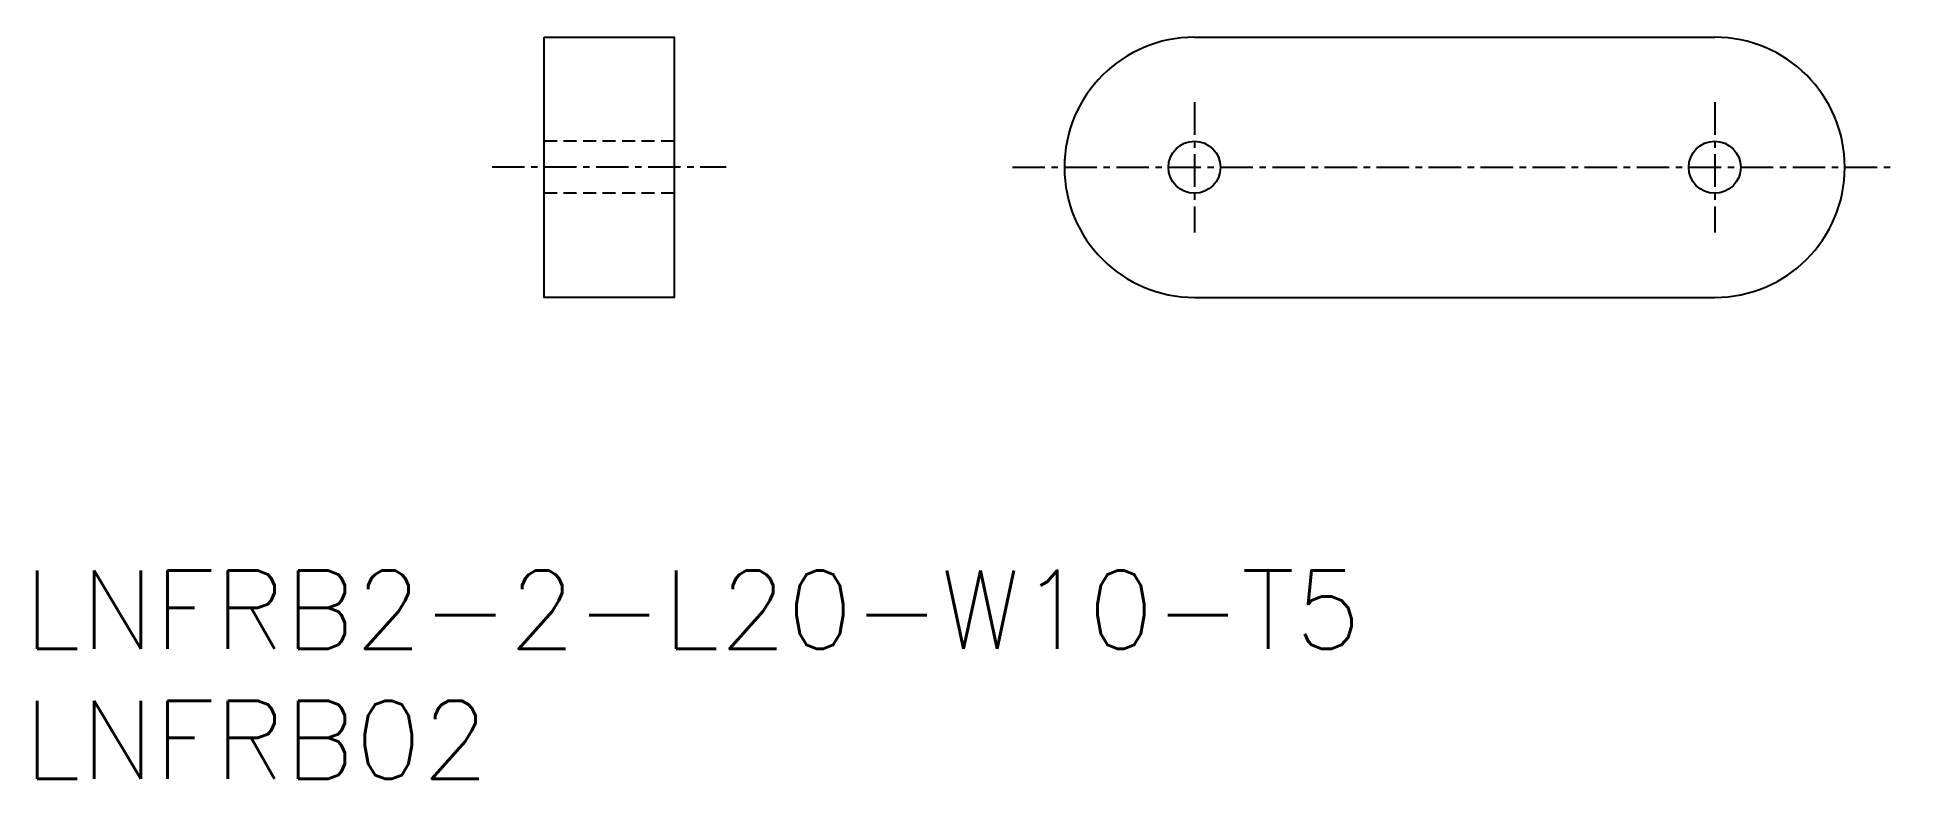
# Model space of a CAD drawing. Extents: x 0.5 to 72, y 0 to 28.5.
import ezdxf

# ---------------------------------------------------------------- set-up
doc = ezdxf.new("R2010")
doc.units = 0
doc.linetypes.add('CENTER', pattern=[2, 1.25, -0.25, 0.25, -0.25])
doc.linetypes.add('DASHED', pattern=[0.75, 0.5, -0.25])
doc.layers.get('0').update_dxf_attribs({"linetype": 'CONTINUOUS'})
doc.layers.add('CENTER', color=1, linetype='CENTER')
doc.styles.get("Standard").update_dxf_attribs({"font": 'txt.shx'})

# ---------------------------------------------------------------- blocks, each defined once
blk = doc.blocks.new('*U7')
at = {"color": 7, "linetype": 'CONTINUOUS'}
blk.add_text('LNFRB02', height=3, dxfattribs=at).set_placement((0, 0))
blk = doc.blocks.new('*U8')
at = {"color": 7, "linetype": 'CONTINUOUS'}
blk.add_text('LNFRB2-2-L20-W10-T5', height=3, dxfattribs=at).set_placement((0, 5))

msp = doc.modelspace()

# ---------------------------------------------------------------- linework, layer by layer
at = {"color": 7, "linetype": 'CONTINUOUS'}
for p, q in [((45, 28.5), (65, 28.5)), ((45, 18.5), (65, 18.5))]:
    msp.add_line(p, q, dxfattribs=at)
at = {"color": 3, "linetype": 'DASHED'}
for p, q in [((20, 24.515), (25, 24.515)), ((20, 22.515), (25, 22.515))]:
    msp.add_line(p, q, dxfattribs=at)
at = {"color": 7, "linetype": 'CONTINUOUS'}
msp.add_lwpolyline([(20, 28.5), (25, 28.5), (25, 18.5), (20, 18.5)], close=True, dxfattribs=at)
for centre in [(45, 23.5), (65, 23.5)]:
    msp.add_circle(centre, 1, dxfattribs=at)
for centre, start, end in [((45, 23.5), 90, 270), ((65, 23.5), 270, 90)]:
    msp.add_arc(centre, 5, start, end, dxfattribs=at)
at = {"layer": 'CENTER', "color": 1, "linetype": 'CENTER'}
for p, q in [((45, 26), (45, 21)), ((65, 26), (65, 21)), ((18, 23.515), (27, 23.515)), ((38, 23.5), (72, 23.5))]:
    msp.add_line(p, q, dxfattribs=at)

# ---------------------------------------------------------------- block references
at = {"color": 7, "linetype": 'CONTINUOUS'}
for name in ['*U8', '*U7']:
    msp.add_blockref(name, (0, 0), dxfattribs=at)

doc.saveas('drawing.dxf')
